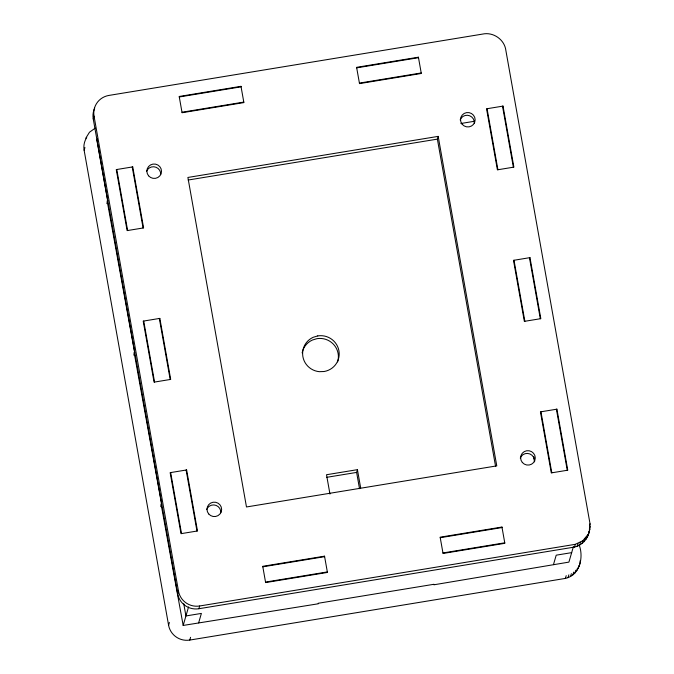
<?xml version="1.0" encoding="UTF-8"?>
<svg xmlns="http://www.w3.org/2000/svg" width="674" height="674" viewBox="0 0 674 674"><rect width="100%" height="100%" fill="white"/><g stroke="black" fill="none" stroke-linecap="round" stroke-linejoin="round"><path stroke-width="1.01" d="M580.019 562.428L580.221 560.6M588.326 534.667L589.817 529.25L590.028 523.757L505.517 48.469C503.343 39.269 493.89 32.74 484.522 33.767L108.902 95.43A18.324 18.021 16.2 0 0 94.04 116.189L93.239 118.936L177.692 593.895A18.324 18.021 16.2 0 0 198.881 608.732L574.509 547.069C581.831 545.434 587.661 539.242 589.118 531.912L587.239 537.195M86.735 137.471A18.324 18.021 16.2 0 0 84.132 150.268L168.584 625.228A18.324 18.021 16.2 0 0 189.773 640.064L565.402 578.41C579.935 575.225 583.903 557.044 579.084 544.744M84.132 150.268L84.932 147.522M97.469 138.431L96.921 140.335L107.68 200.844L106.88 203.59M133.823 355.122L134.623 352.376L107.166 200.928L107.68 200.844M160.766 506.654L161.566 503.908L134.109 352.46L134.623 352.376M168.584 625.228L169.385 622.481M177.692 593.895L178.484 591.149L94.04 116.189M573.406 546.639L568.907 562.116L433.938 584.796L433.854 584.291L318.229 603.264L318.322 603.778L183.176 625.438L188.543 606.954M189.773 640.064L190.573 637.318M198.881 608.732L199.681 605.985L575.301 544.322L582.783 540.767L588.04 534.448M198.636 622.886L201.383 613.416L185.931 615.952L183.758 603.752M495.609 466.56L437.384 139.122L438.184 136.375L187.894 177.456L246.482 506.966L496.772 465.877L438.184 136.375M359.512 488.684L356.622 472.415L357.422 469.66L326.519 474.732L329.957 494.059M553.455 564.652L556.21 555.174L571.662 552.638M565.402 578.41L566.202 575.655M574.509 547.069L575.301 544.322M568.064 577.584L568.864 574.838M577.163 546.252L577.963 543.497M570.575 576.388L571.367 573.641M579.674 545.055L580.474 542.309M572.883 574.855L573.675 572.108M581.982 543.522L582.783 540.767M574.939 573.01L575.739 570.255M584.038 541.669L584.838 538.922M589.497 525.594L590.028 523.757M576.7 570.886L577.5 568.131M585.807 539.545L586.607 536.799M589.329 529.267L590.121 526.512M578.14 568.536L578.941 565.781M589.017 532.005L589.817 529.25M579.219 566L580.019 563.253M85.766 138.221L89.474 132.239L95.236 128.136M179.284 96.972L241.081 86.828M356.698 67.847L418.495 57.703M181.997 112.229L243.794 102.086M359.411 83.104L421.208 72.96M460.848 123.502L474.235 121.303M188.139 180.034L437.384 139.122M161.566 503.908L161.052 503.992L183.176 625.438M326.747 477.318L356.622 472.415M262.826 566.817L324.624 556.673M440.24 537.7L502.037 527.557M265.539 582.075L327.337 571.931M442.953 552.95L504.75 542.806M502.518 106.189L513.369 167.211M529.461 257.721L540.312 318.743M556.404 409.253L567.255 470.275M487.066 108.725L497.918 169.747M514.009 260.257L524.861 321.279M540.952 411.789L551.804 472.811M533.724 456.652L534.642 461.825M357.422 469.66L360.674 487.968M159.334 318.473L170.185 379.496M132.23 166.975L143.082 227.989M186.117 470.031L196.968 531.053M116.779 169.511L127.63 230.525M143.722 321.043L154.573 382.057M170.665 472.567L181.517 533.589M199.681 605.985A18.324 18.021 16.2 0 1 178.484 591.149M93.239 118.936A18.324 18.021 16.2 0 1 94.68 108.194M146.511 171.432A7.33 7.203 16.2 0 1 160.682 174.667M206.64 509.578A7.33 7.203 16.2 0 1 220.802 512.813M520.269 458.101A7.33 7.203 16.2 0 1 534.44 461.336M460.148 119.947A7.33 7.203 16.2 0 1 474.319 123.182M302.137 352.856A18.324 18.021 16.2 0 1 312.382 340.041L316.94 338.668A18.324 18.021 16.2 0 1 337.598 361.921M317.74 335.922L313.183 337.295A18.324 18.021 16.2 0 0 319.291 371.677L324.068 371.517A18.324 18.021 16.2 0 0 338.929 350.758A18.324 18.021 16.2 0 0 317.74 335.922M240.989 86.323L179.191 96.466L182.081 112.735L243.887 102.591L240.989 86.323M418.411 57.197L356.605 67.341L359.503 83.61L421.301 73.466L418.411 57.197M132.744 166.891L116.265 169.595L127.116 230.609L143.596 227.905L132.744 166.891M503.031 106.104L486.552 108.809L497.404 169.831L513.883 167.127L503.031 106.104M159.848 318.389L143.208 321.127L154.06 382.141L170.699 379.411L159.848 318.389M529.975 257.637L513.495 260.341L524.347 321.363L540.826 318.659L529.975 257.637M186.631 469.946L170.151 472.659L181.003 533.673L197.482 530.969L186.631 469.946M556.918 409.169L540.438 411.873L551.29 472.895L567.769 470.191L556.918 409.169M324.531 556.168L262.734 566.312L265.623 582.58L327.429 572.437L324.531 556.168M501.953 527.043L440.147 537.186L443.045 553.464L504.843 543.32L501.953 527.043M462.212 124.319A7.33 7.203 16.2 0 0 474.698 122.272A7.33 7.203 16.2 0 0 466.56 112.617A7.33 7.203 16.2 0 0 462.212 124.319M148.575 175.804A7.33 7.203 16.2 0 0 161.069 173.749A7.33 7.203 16.2 0 0 152.922 164.102A7.33 7.203 16.2 0 0 148.575 175.804M522.333 462.465A7.33 7.203 16.2 0 0 534.827 460.418A7.33 7.203 16.2 0 0 526.68 450.763A7.33 7.203 16.2 0 0 522.333 462.465M208.704 513.95A7.33 7.203 16.2 0 0 221.19 511.903A7.33 7.203 16.2 0 0 213.051 502.248A7.33 7.203 16.2 0 0 208.704 513.95"/></g></svg>
